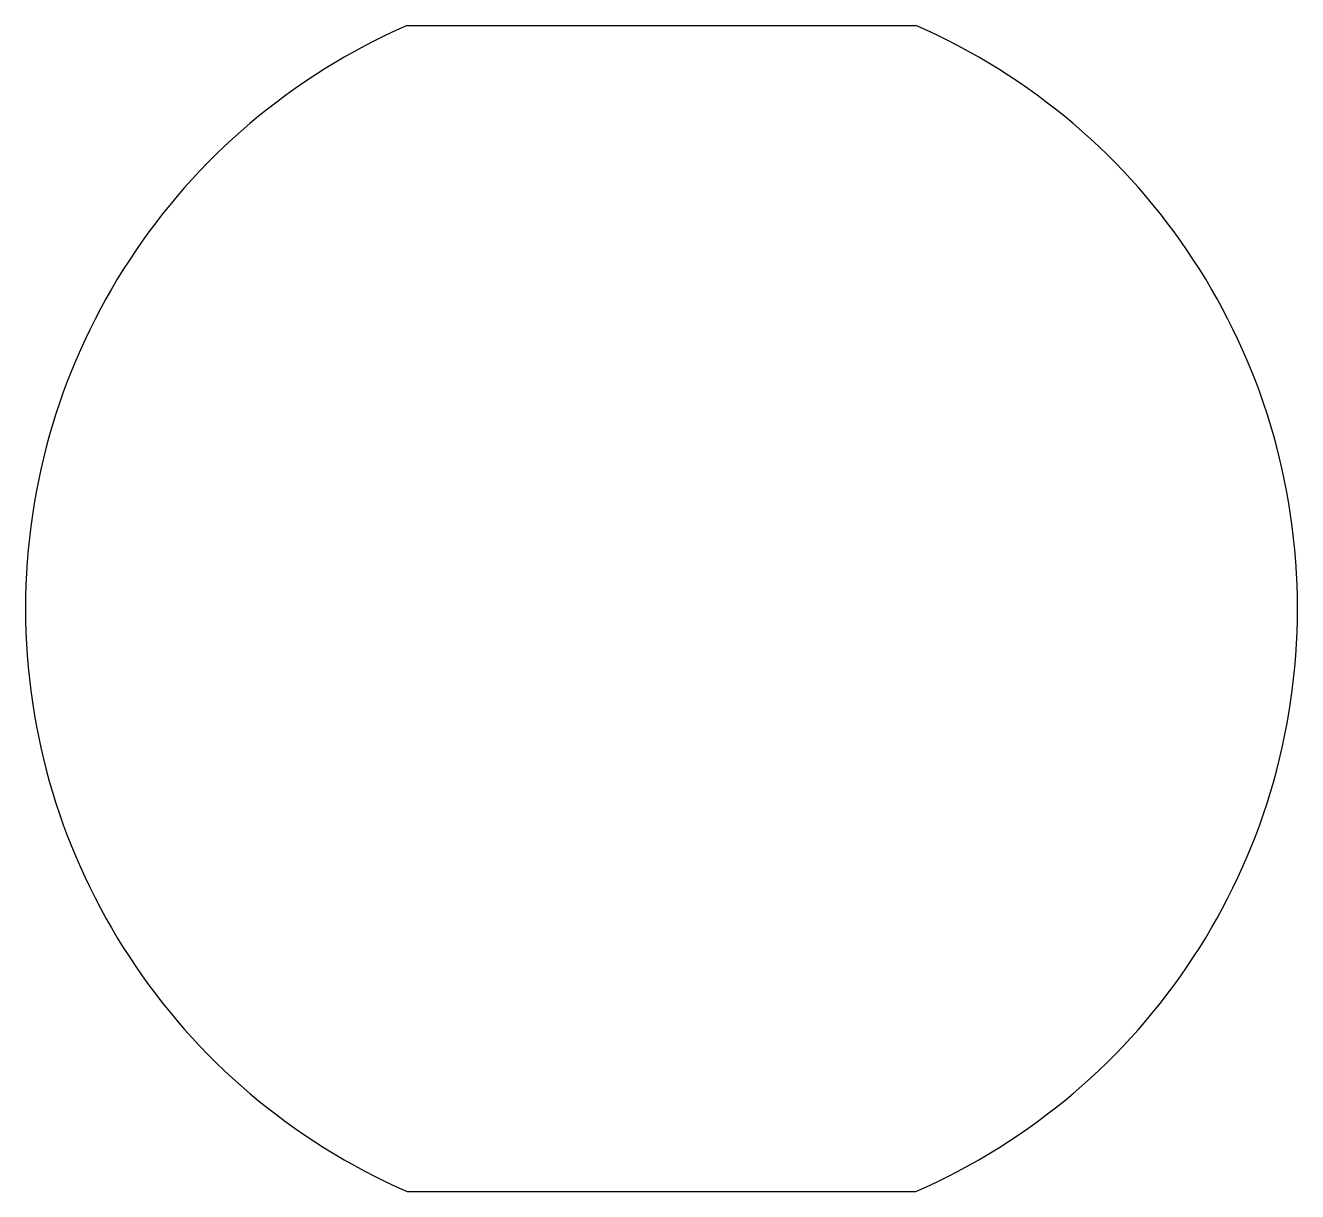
# Model space of a CAD drawing. Extents: x 142.5 to 154.5, y 99.5 to 110.5.
import ezdxf

# ---------------------------------------------------------------- set-up
doc = ezdxf.new("R2010")
doc.units = 0
doc.layers.add('View', color=7, linetype='CONTINUOUS')

msp = doc.modelspace()

# ---------------------------------------------------------------- linework, layer by layer
at = {"layer": 'View'}
for p, q in [((146.102, 110.5), (150.898, 110.5)), ((146.102, 99.5), (150.898, 99.5))]:
    msp.add_line(p, q, dxfattribs=at)
for start, end in [(113.556, -113.556), (-66.4435, 66.4435)]:
    msp.add_arc((148.5, 105), 6, start, end, dxfattribs=at)

doc.saveas('drawing.dxf')
